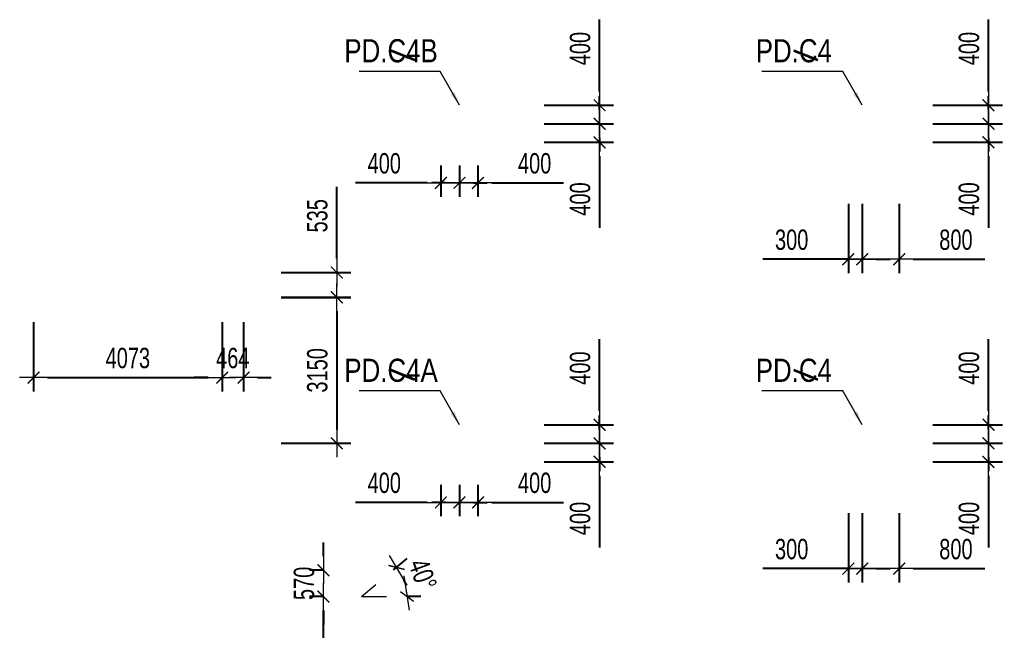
# Model space of a CAD drawing. Header units: millimetres. Extents: x -259680 to 699608, y -1281 to 104748.
# Drawn here: x -300 to 20927, y 21439 to 34649 of the extents above; entities that cross this region are included whole.
import ezdxf
from ezdxf.enums import TextEntityAlignment as Align

# ---------------------------------------------------------------- set-up
doc = ezdxf.new("R2010")
doc.units = ezdxf.units.MM
doc.layers.get('Defpoints').update_dxf_attribs({"color": 151, "lineweight": 9})
for name, color, linetype, lineweight in [('$0$C1', 20, 'Continuous', 35), ('$1$NDC_S_ANNO', 7, 'Continuous', 20), ('$1$NDC_S_DIM', 1, 'Continuous', 15), ('NDC_S_DIM', 1, 'Continuous', 15)]:
    doc.layers.add(name, color=color, linetype=linetype, lineweight=lineweight)
doc.styles.add('$1$NDC_DIM', font='', dxfattribs={"width": 0.75})
doc.styles.add('$2$ARIAL', font='arial.ttf', dxfattribs={"width": 0.8})
doc.styles.add('NDC_DIM', font='', dxfattribs={"width": 0.75})
doc.styles.get('$1$NDC_DIM').set_extended_font_data('Dotum')
doc.styles.get('NDC_DIM').set_extended_font_data('Dotum')
doc.dimstyles.new('$0$NDC_dim_150', dxfattribs={"dimscale": 150, "dimtxt": 2.2, "dimasz": 1.5, "dimexe": 1.5, "dimexo": 2.5, "dimgap": 1, "dimtad": 1, "dimdec": 0, "dimzin": 0, "dimdsep": 46, "dimtxsty": '$1$NDC_DIM', "dimblk": '$1$DIMMARK', "dimcen": 0.09, "dimdle": 1.2, "dimclrd": 1, "dimclre": 1, "dimclrt": 3, "dimadec": 0, "dimazin": 0, "dimtfac": 1, "dimtdec": 0, "dimtix": 1, "dimtofl": 0, "dimtmove": 0, "dimatfit": 3, "dimfxl": 0, "dimtolj": 1, "dimtzin": 0, "dimarcsym": 0})
doc.dimstyles.new('$1$NDC_dim_iso', dxfattribs={"dimtxt": 2.2, "dimasz": 1, "dimexe": 1.5, "dimexo": 2.5, "dimgap": 1, "dimtad": 1, "dimdec": 0, "dimzin": 0, "dimdsep": 46, "dimtxsty": '$1$NDC_DIM', "dimblk": '$1$DIMMARK', "dimcen": 0.09, "dimdle": 1.2, "dimclrd": 1, "dimclre": 1, "dimclrt": 3, "dimadec": 0, "dimazin": 0, "dimtfac": 1, "dimtdec": 0, "dimtix": 1, "dimtofl": 0, "dimtmove": 0, "dimatfit": 3, "dimfxl": 0, "dimtolj": 1, "dimtzin": 0, "dimarcsym": 0})
doc.dimstyles.new('NDC_dim_200', dxfattribs={"dimscale": 200, "dimtxt": 2.2, "dimasz": 1.5, "dimexe": 1.5, "dimexo": 2.5, "dimgap": 1, "dimtad": 1, "dimdec": 0, "dimzin": 0, "dimdsep": 46, "dimtxsty": 'NDC_DIM', "dimblk": 'DIMMARK', "dimcen": 0.09, "dimdle": 1.2, "dimclrd": 1, "dimclre": 1, "dimclrt": 3, "dimadec": 0, "dimazin": 0, "dimtfac": 1, "dimtdec": 0, "dimtix": 1, "dimtofl": 0, "dimtmove": 0, "dimatfit": 3, "dimfxl": 0, "dimtolj": 1, "dimtzin": 0, "dimarcsym": 0})

# ---------------------------------------------------------------- blocks, each defined once
blk = doc.blocks.new('$1$DIMMARK')
at = {"layer": '$1$NDC_S_DIM', "color": 1}
blk.add_line((-1.5, 0), (1, 0), dxfattribs=at)
at = {"layer": '$1$NDC_S_DIM', "color": 2, "const_width": 0.1}
blk.add_lwpolyline([(-0.424, -0.424), (0.424, 0.424)], dxfattribs=at)
blk = doc.blocks.new('DIMMARK')
at = {"layer": 'NDC_S_DIM', "color": 1}
blk.add_line((-1.5, 0), (1, 0), dxfattribs=at)
at = {"layer": 'NDC_S_DIM', "color": 2, "const_width": 0.1}
blk.add_lwpolyline([(-0.424, -0.424), (0.424, 0.424)], dxfattribs=at)
blk = doc.blocks.new('*D289')
at = {"layer": 'Defpoints', "color": 0, "ltscale": 100, "transparency": 16777216}
for p in [(9200, 32000), (9600, 32000), (9600, 31124)]:
    blk.add_point(p, dxfattribs=at)
at = {"layer": 'NDC_S_DIM', "color": 1, "lineweight": -2, "ltscale": 100, "transparency": 16777216}
for p, q in [((9200, 31500), (9200, 30824)), ((9600, 31500), (9600, 30824)), ((8900, 31124), (8600, 31124)), ((9900, 31124), (11449, 31124))]:
    blk.add_line(p, q, dxfattribs=at)
at = {"layer": 'NDC_S_DIM', "color": 1, "lineweight": -2, "ltscale": 100, "transparency": 16777216, "xscale": 300, "yscale": 300, "zscale": 300}
blk.add_blockref('DIMMARK', (9200, 31124), dxfattribs=at)
at = {"layer": 'NDC_S_DIM', "color": 1, "lineweight": -2, "ltscale": 100, "transparency": 16777216, "xscale": 300, "yscale": 300, "zscale": 300, "rotation": 180}
blk.add_blockref('DIMMARK', (9600, 31124), dxfattribs=at)
at = {"layer": 'NDC_S_DIM', "color": 3, "ltscale": 100, "transparency": 16777216, "insert": (10824, 31544), "char_height": 440, "attachment_point": 5, "style": 'NDC_DIM'}
blk.add_mtext('\\A1;400', dxfattribs=at)
blk = doc.blocks.new('*D290')
at = {"layer": 'Defpoints', "color": 0, "ltscale": 100, "transparency": 16777216}
for p in [(8800, 32000), (9200, 32000), (9200, 31124)]:
    blk.add_point(p, dxfattribs=at)
at = {"layer": 'NDC_S_DIM', "color": 1, "lineweight": -2, "ltscale": 100, "transparency": 16777216}
for p, q in [((8800, 31500), (8800, 30824)), ((9200, 31500), (9200, 30824)), ((8500, 31124), (6951, 31124)), ((9500, 31124), (9800, 31124))]:
    blk.add_line(p, q, dxfattribs=at)
at = {"layer": 'NDC_S_DIM', "color": 1, "lineweight": -2, "ltscale": 100, "transparency": 16777216, "xscale": 300, "yscale": 300, "zscale": 300}
blk.add_blockref('DIMMARK', (8800, 31124), dxfattribs=at)
at = {"layer": 'NDC_S_DIM', "color": 1, "lineweight": -2, "ltscale": 100, "transparency": 16777216, "xscale": 300, "yscale": 300, "zscale": 300, "rotation": 180}
blk.add_blockref('DIMMARK', (9200, 31124), dxfattribs=at)
at = {"layer": 'NDC_S_DIM', "color": 3, "ltscale": 100, "transparency": 16777216, "insert": (7576, 31544), "char_height": 440, "attachment_point": 5, "style": 'NDC_DIM'}
blk.add_mtext('\\A1;400', dxfattribs=at)
blk = doc.blocks.new('*D291')
at = {"layer": 'Defpoints', "color": 0, "ltscale": 100, "transparency": 16777216}
for p in [(9600, 32800), (12227, 32800), (9600, 32400)]:
    blk.add_point(p, dxfattribs=at)
at = {"layer": 'NDC_S_DIM', "color": 1, "lineweight": -2, "ltscale": 100, "transparency": 16777216}
for p, q in [((12227, 33100), (12227, 34649)), ((11027, 32800), (12527, 32800)), ((11027, 32400), (12527, 32400)), ((12227, 32100), (12227, 31800))]:
    blk.add_line(p, q, dxfattribs=at)
at = {"layer": 'NDC_S_DIM', "color": 1, "lineweight": -2, "ltscale": 100, "transparency": 16777216, "xscale": 300, "yscale": 300, "zscale": 300}
for p, rotation in [((12227, 32800), 270), ((12227, 32400), 90)]:
    blk.add_blockref('DIMMARK', p, dxfattribs=dict(at, rotation=rotation))
at = {"layer": 'NDC_S_DIM', "color": 3, "ltscale": 100, "transparency": 16777216, "insert": (11807, 34024), "char_height": 440, "attachment_point": 5, "rotation": 90, "style": 'NDC_DIM'}
blk.add_mtext('\\A1;400', dxfattribs=at)
blk = doc.blocks.new('*D292')
at = {"layer": 'Defpoints', "color": 0, "ltscale": 100, "transparency": 16777216}
for p in [(9600, 32400), (12227, 32400), (9600, 32000)]:
    blk.add_point(p, dxfattribs=at)
at = {"layer": 'NDC_S_DIM', "color": 1, "lineweight": -2, "ltscale": 100, "transparency": 16777216}
for p, q in [((12227, 32700), (12227, 33000)), ((11027, 32400), (12527, 32400)), ((11027, 32000), (12527, 32000)), ((12227, 31700), (12227, 30151))]:
    blk.add_line(p, q, dxfattribs=at)
at = {"layer": 'NDC_S_DIM', "color": 1, "lineweight": -2, "ltscale": 100, "transparency": 16777216, "xscale": 300, "yscale": 300, "zscale": 300}
for p, rotation in [((12227, 32400), 270), ((12227, 32000), 90)]:
    blk.add_blockref('DIMMARK', p, dxfattribs=dict(at, rotation=rotation))
at = {"layer": 'NDC_S_DIM', "color": 3, "ltscale": 100, "transparency": 16777216, "insert": (11807, 30776), "char_height": 440, "attachment_point": 5, "rotation": 90, "style": 'NDC_DIM'}
blk.add_mtext('\\A1;400', dxfattribs=at)
blk = doc.blocks.new('*D293')
at = {"layer": 'Defpoints', "color": 0, "ltscale": 100, "transparency": 16777216}
for p in [(18700, 32800), (20627, 32800), (18700, 32400)]:
    blk.add_point(p, dxfattribs=at)
at = {"layer": 'NDC_S_DIM', "color": 1, "lineweight": -2, "ltscale": 100, "transparency": 16777216}
for p, q in [((20627, 33100), (20627, 34649)), ((19427, 32800), (20927, 32800)), ((19427, 32400), (20927, 32400)), ((20627, 32100), (20627, 31800))]:
    blk.add_line(p, q, dxfattribs=at)
at = {"layer": 'NDC_S_DIM', "color": 1, "lineweight": -2, "ltscale": 100, "transparency": 16777216, "xscale": 300, "yscale": 300, "zscale": 300}
for p, rotation in [((20627, 32800), 270), ((20627, 32400), 90)]:
    blk.add_blockref('DIMMARK', p, dxfattribs=dict(at, rotation=rotation))
at = {"layer": 'NDC_S_DIM', "color": 3, "ltscale": 100, "transparency": 16777216, "insert": (20207, 34024), "char_height": 440, "attachment_point": 5, "rotation": 90, "style": 'NDC_DIM'}
blk.add_mtext('\\A1;400', dxfattribs=at)
blk = doc.blocks.new('*D294')
at = {"layer": 'Defpoints', "color": 0, "ltscale": 100, "transparency": 16777216}
for p in [(18700, 32400), (20627, 32400), (18700, 32000)]:
    blk.add_point(p, dxfattribs=at)
at = {"layer": 'NDC_S_DIM', "color": 1, "lineweight": -2, "ltscale": 100, "transparency": 16777216}
for p, q in [((20627, 32700), (20627, 33000)), ((19427, 32400), (20927, 32400)), ((19427, 32000), (20927, 32000)), ((20627, 31700), (20627, 30151))]:
    blk.add_line(p, q, dxfattribs=at)
at = {"layer": 'NDC_S_DIM', "color": 1, "lineweight": -2, "ltscale": 100, "transparency": 16777216, "xscale": 300, "yscale": 300, "zscale": 300}
for p, rotation in [((20627, 32400), 270), ((20627, 32000), 90)]:
    blk.add_blockref('DIMMARK', p, dxfattribs=dict(at, rotation=rotation))
at = {"layer": 'NDC_S_DIM', "color": 3, "ltscale": 100, "transparency": 16777216, "insert": (20207, 30776), "char_height": 440, "attachment_point": 5, "rotation": 90, "style": 'NDC_DIM'}
blk.add_mtext('\\A1;400', dxfattribs=at)
blk = doc.blocks.new('*D299')
at = {"layer": 'Defpoints', "color": 0, "ltscale": 100, "transparency": 16777216}
for p in [(9200, 25100), (9600, 25100), (9600, 24224)]:
    blk.add_point(p, dxfattribs=at)
at = {"layer": 'NDC_S_DIM', "color": 1, "lineweight": -2, "ltscale": 100, "transparency": 16777216}
for p, q in [((9200, 24600), (9200, 23924)), ((9600, 24600), (9600, 23924)), ((8900, 24224), (8600, 24224)), ((9900, 24224), (11449, 24224))]:
    blk.add_line(p, q, dxfattribs=at)
at = {"layer": 'NDC_S_DIM', "color": 1, "lineweight": -2, "ltscale": 100, "transparency": 16777216, "xscale": 300, "yscale": 300, "zscale": 300}
blk.add_blockref('DIMMARK', (9200, 24224), dxfattribs=at)
at = {"layer": 'NDC_S_DIM', "color": 1, "lineweight": -2, "ltscale": 100, "transparency": 16777216, "xscale": 300, "yscale": 300, "zscale": 300, "rotation": 180}
blk.add_blockref('DIMMARK', (9600, 24224), dxfattribs=at)
at = {"layer": 'NDC_S_DIM', "color": 3, "ltscale": 100, "transparency": 16777216, "insert": (10824, 24644), "char_height": 440, "attachment_point": 5, "style": 'NDC_DIM'}
blk.add_mtext('\\A1;400', dxfattribs=at)
blk = doc.blocks.new('*D300')
at = {"layer": 'Defpoints', "color": 0, "ltscale": 100, "transparency": 16777216}
for p in [(8800, 25100), (9200, 25100), (9200, 24224)]:
    blk.add_point(p, dxfattribs=at)
at = {"layer": 'NDC_S_DIM', "color": 1, "lineweight": -2, "ltscale": 100, "transparency": 16777216}
for p, q in [((8800, 24600), (8800, 23924)), ((9200, 24600), (9200, 23924)), ((8500, 24224), (6951, 24224)), ((9500, 24224), (9800, 24224))]:
    blk.add_line(p, q, dxfattribs=at)
at = {"layer": 'NDC_S_DIM', "color": 1, "lineweight": -2, "ltscale": 100, "transparency": 16777216, "xscale": 300, "yscale": 300, "zscale": 300}
blk.add_blockref('DIMMARK', (8800, 24224), dxfattribs=at)
at = {"layer": 'NDC_S_DIM', "color": 1, "lineweight": -2, "ltscale": 100, "transparency": 16777216, "xscale": 300, "yscale": 300, "zscale": 300, "rotation": 180}
blk.add_blockref('DIMMARK', (9200, 24224), dxfattribs=at)
at = {"layer": 'NDC_S_DIM', "color": 3, "ltscale": 100, "transparency": 16777216, "insert": (7576, 24644), "char_height": 440, "attachment_point": 5, "style": 'NDC_DIM'}
blk.add_mtext('\\A1;400', dxfattribs=at)
blk = doc.blocks.new('*D301')
at = {"layer": 'Defpoints', "color": 0, "ltscale": 100, "transparency": 16777216}
for p in [(9600, 25900), (12227, 25900), (9600, 25500)]:
    blk.add_point(p, dxfattribs=at)
at = {"layer": 'NDC_S_DIM', "color": 1, "lineweight": -2, "ltscale": 100, "transparency": 16777216}
for p, q in [((12227, 26200), (12227, 27749)), ((11027, 25900), (12527, 25900)), ((11027, 25500), (12527, 25500)), ((12227, 25200), (12227, 24900))]:
    blk.add_line(p, q, dxfattribs=at)
at = {"layer": 'NDC_S_DIM', "color": 1, "lineweight": -2, "ltscale": 100, "transparency": 16777216, "xscale": 300, "yscale": 300, "zscale": 300}
for p, rotation in [((12227, 25900), 270), ((12227, 25500), 90)]:
    blk.add_blockref('DIMMARK', p, dxfattribs=dict(at, rotation=rotation))
at = {"layer": 'NDC_S_DIM', "color": 3, "ltscale": 100, "transparency": 16777216, "insert": (11807, 27124), "char_height": 440, "attachment_point": 5, "rotation": 90, "style": 'NDC_DIM'}
blk.add_mtext('\\A1;400', dxfattribs=at)
blk = doc.blocks.new('*D302')
at = {"layer": 'Defpoints', "color": 0, "ltscale": 100, "transparency": 16777216}
for p in [(9600, 25500), (12227, 25500), (9600, 25100)]:
    blk.add_point(p, dxfattribs=at)
at = {"layer": 'NDC_S_DIM', "color": 1, "lineweight": -2, "ltscale": 100, "transparency": 16777216}
for p, q in [((12227, 25800), (12227, 26100)), ((11027, 25500), (12527, 25500)), ((11027, 25100), (12527, 25100)), ((12227, 24800), (12227, 23251))]:
    blk.add_line(p, q, dxfattribs=at)
at = {"layer": 'NDC_S_DIM', "color": 1, "lineweight": -2, "ltscale": 100, "transparency": 16777216, "xscale": 300, "yscale": 300, "zscale": 300}
for p, rotation in [((12227, 25500), 270), ((12227, 25100), 90)]:
    blk.add_blockref('DIMMARK', p, dxfattribs=dict(at, rotation=rotation))
at = {"layer": 'NDC_S_DIM', "color": 3, "ltscale": 100, "transparency": 16777216, "insert": (11807, 23876), "char_height": 440, "attachment_point": 5, "rotation": 90, "style": 'NDC_DIM'}
blk.add_mtext('\\A1;400', dxfattribs=at)
blk = doc.blocks.new('*D303')
at = {"layer": 'Defpoints', "color": 0, "ltscale": 100, "transparency": 16777216}
for p in [(18700, 25900), (20627, 25900), (18700, 25500)]:
    blk.add_point(p, dxfattribs=at)
at = {"layer": 'NDC_S_DIM', "color": 1, "lineweight": -2, "ltscale": 100, "transparency": 16777216}
for p, q in [((20627, 26200), (20627, 27749)), ((19427, 25900), (20927, 25900)), ((19427, 25500), (20927, 25500)), ((20627, 25200), (20627, 24900))]:
    blk.add_line(p, q, dxfattribs=at)
at = {"layer": 'NDC_S_DIM', "color": 1, "lineweight": -2, "ltscale": 100, "transparency": 16777216, "xscale": 300, "yscale": 300, "zscale": 300}
for p, rotation in [((20627, 25900), 270), ((20627, 25500), 90)]:
    blk.add_blockref('DIMMARK', p, dxfattribs=dict(at, rotation=rotation))
at = {"layer": 'NDC_S_DIM', "color": 3, "ltscale": 100, "transparency": 16777216, "insert": (20207, 27124), "char_height": 440, "attachment_point": 5, "rotation": 90, "style": 'NDC_DIM'}
blk.add_mtext('\\A1;400', dxfattribs=at)
blk = doc.blocks.new('*D304')
at = {"layer": 'Defpoints', "color": 0, "ltscale": 100, "transparency": 16777216}
for p in [(18700, 25500), (20627, 25500), (18700, 25100)]:
    blk.add_point(p, dxfattribs=at)
at = {"layer": 'NDC_S_DIM', "color": 1, "lineweight": -2, "ltscale": 100, "transparency": 16777216}
for p, q in [((20627, 25800), (20627, 26100)), ((19427, 25500), (20927, 25500)), ((19427, 25100), (20927, 25100)), ((20627, 24800), (20627, 23251))]:
    blk.add_line(p, q, dxfattribs=at)
at = {"layer": 'NDC_S_DIM', "color": 1, "lineweight": -2, "ltscale": 100, "transparency": 16777216, "xscale": 300, "yscale": 300, "zscale": 300}
for p, rotation in [((20627, 25500), 270), ((20627, 25100), 90)]:
    blk.add_blockref('DIMMARK', p, dxfattribs=dict(at, rotation=rotation))
at = {"layer": 'NDC_S_DIM', "color": 3, "ltscale": 100, "transparency": 16777216, "insert": (20207, 23876), "char_height": 440, "attachment_point": 5, "rotation": 90, "style": 'NDC_DIM'}
blk.add_mtext('\\A1;400', dxfattribs=at)
blk = doc.blocks.new('*D945')
at = {"layer": 'Defpoints', "color": 0, "ltscale": 100, "transparency": 16777216}
for p in [(17900, 32000), (18700, 32000), (18700, 29474)]:
    blk.add_point(p, dxfattribs=at)
at = {"layer": 'NDC_S_DIM', "color": 1, "lineweight": -2, "ltscale": 100, "transparency": 16777216}
for p, q in [((17900, 30674), (17900, 29174)), ((18700, 30674), (18700, 29174)), ((17600, 29474), (17300, 29474)), ((19000, 29474), (20549, 29474))]:
    blk.add_line(p, q, dxfattribs=at)
at = {"layer": 'NDC_S_DIM', "color": 1, "lineweight": -2, "ltscale": 100, "transparency": 16777216, "xscale": 300, "yscale": 300, "zscale": 300}
blk.add_blockref('DIMMARK', (17900, 29474), dxfattribs=at)
at = {"layer": 'NDC_S_DIM', "color": 1, "lineweight": -2, "ltscale": 100, "transparency": 16777216, "xscale": 300, "yscale": 300, "zscale": 300, "rotation": 180}
blk.add_blockref('DIMMARK', (18700, 29474), dxfattribs=at)
at = {"layer": 'NDC_S_DIM', "color": 3, "ltscale": 100, "transparency": 16777216, "insert": (19924, 29894), "char_height": 440, "attachment_point": 5, "style": 'NDC_DIM'}
blk.add_mtext('\\A1;800', dxfattribs=at)
blk = doc.blocks.new('*D946')
at = {"layer": 'Defpoints', "color": 0, "ltscale": 100, "transparency": 16777216}
for p in [(17600, 32000), (17900, 32000), (17900, 29474)]:
    blk.add_point(p, dxfattribs=at)
at = {"layer": 'NDC_S_DIM', "color": 1, "lineweight": -2, "ltscale": 100, "transparency": 16777216}
for p, q in [((17600, 30674), (17600, 29174)), ((17900, 30674), (17900, 29174)), ((17300, 29474), (15751, 29474)), ((18200, 29474), (18500, 29474))]:
    blk.add_line(p, q, dxfattribs=at)
at = {"layer": 'NDC_S_DIM', "color": 1, "lineweight": -2, "ltscale": 100, "transparency": 16777216, "xscale": 300, "yscale": 300, "zscale": 300}
blk.add_blockref('DIMMARK', (17600, 29474), dxfattribs=at)
at = {"layer": 'NDC_S_DIM', "color": 1, "lineweight": -2, "ltscale": 100, "transparency": 16777216, "xscale": 300, "yscale": 300, "zscale": 300, "rotation": 180}
blk.add_blockref('DIMMARK', (17900, 29474), dxfattribs=at)
at = {"layer": 'NDC_S_DIM', "color": 3, "ltscale": 100, "transparency": 16777216, "insert": (16376, 29894), "char_height": 440, "attachment_point": 5, "style": 'NDC_DIM'}
blk.add_mtext('\\A1;300', dxfattribs=at)
blk = doc.blocks.new('*D947')
at = {"layer": 'Defpoints', "color": 0, "ltscale": 100, "transparency": 16777216}
for p in [(17900, 25100), (18700, 25100), (18700, 22793)]:
    blk.add_point(p, dxfattribs=at)
at = {"layer": 'NDC_S_DIM', "color": 1, "lineweight": -2, "ltscale": 100, "transparency": 16777216}
for p, q in [((17900, 23993), (17900, 22493)), ((18700, 23993), (18700, 22493)), ((17600, 22793), (17300, 22793)), ((19000, 22793), (20549, 22793))]:
    blk.add_line(p, q, dxfattribs=at)
at = {"layer": 'NDC_S_DIM', "color": 1, "lineweight": -2, "ltscale": 100, "transparency": 16777216, "xscale": 300, "yscale": 300, "zscale": 300}
blk.add_blockref('DIMMARK', (17900, 22793), dxfattribs=at)
at = {"layer": 'NDC_S_DIM', "color": 1, "lineweight": -2, "ltscale": 100, "transparency": 16777216, "xscale": 300, "yscale": 300, "zscale": 300, "rotation": 180}
blk.add_blockref('DIMMARK', (18700, 22793), dxfattribs=at)
at = {"layer": 'NDC_S_DIM', "color": 3, "ltscale": 100, "transparency": 16777216, "insert": (19924, 23213), "char_height": 440, "attachment_point": 5, "style": 'NDC_DIM'}
blk.add_mtext('\\A1;800', dxfattribs=at)
blk = doc.blocks.new('*D948')
at = {"layer": 'Defpoints', "color": 0, "ltscale": 100, "transparency": 16777216}
for p in [(17600, 25100), (17900, 25100), (17900, 22793)]:
    blk.add_point(p, dxfattribs=at)
at = {"layer": 'NDC_S_DIM', "color": 1, "lineweight": -2, "ltscale": 100, "transparency": 16777216}
for p, q in [((17600, 23993), (17600, 22493)), ((17900, 23993), (17900, 22493)), ((17300, 22793), (15751, 22793)), ((18200, 22793), (18500, 22793))]:
    blk.add_line(p, q, dxfattribs=at)
at = {"layer": 'NDC_S_DIM', "color": 1, "lineweight": -2, "ltscale": 100, "transparency": 16777216, "xscale": 300, "yscale": 300, "zscale": 300}
blk.add_blockref('DIMMARK', (17600, 22793), dxfattribs=at)
at = {"layer": 'NDC_S_DIM', "color": 1, "lineweight": -2, "ltscale": 100, "transparency": 16777216, "xscale": 300, "yscale": 300, "zscale": 300, "rotation": 180}
blk.add_blockref('DIMMARK', (17900, 22793), dxfattribs=at)
at = {"layer": 'NDC_S_DIM', "color": 3, "ltscale": 100, "transparency": 16777216, "insert": (16376, 23213), "char_height": 440, "attachment_point": 5, "style": 'NDC_DIM'}
blk.add_mtext('\\A1;300', dxfattribs=at)
blk = doc.blocks.new('*D1148')
at = {"layer": 'Defpoints', "color": 0, "ltscale": 100, "transparency": 16777216}
for p in [(6263, 22190), (6615, 22190), (6615, 16900)]:
    blk.add_point(p, dxfattribs=at)
at = {"layer": 'NDC_S_DIM', "color": 1, "lineweight": -2, "ltscale": 100, "transparency": 16777216}
for p, q in [((6263, 22190), (5963, 22190)), ((6263, 17200), (6263, 21890)), ((6263, 16900), (5963, 16900))]:
    blk.add_line(p, q, dxfattribs=at)
at = {"layer": 'NDC_S_DIM', "color": 1, "lineweight": -2, "ltscale": 100, "transparency": 16777216, "xscale": 300, "yscale": 300, "zscale": 300}
for p, rotation in [((6263, 22190), 90), ((6263, 16900), 270)]:
    blk.add_blockref('DIMMARK', p, dxfattribs=dict(at, rotation=rotation))
at = {"layer": 'NDC_S_DIM', "color": 3, "ltscale": 100, "transparency": 16777216, "insert": (5843, 19545), "char_height": 440, "attachment_point": 5, "rotation": 90, "style": 'NDC_DIM'}
blk.add_mtext('\\A1;5290', dxfattribs=at)
blk = doc.blocks.new('*D1151')
at = {"layer": 'Defpoints', "color": 0, "ltscale": 100, "transparency": 16777216}
for p in [(7393, 22448), (8043, 22415), (7082, 22190), (7082, 22190), (7626, 22190)]:
    blk.add_point(p, dxfattribs=at)
at = {"layer": 'NDC_S_DIM', "color": 1, "lineweight": -2, "ltscale": 100, "transparency": 16777216}
for p, q in [((7778, 22767), (8073, 23011)), ((8369, 22190), (8069, 22190))]:
    blk.add_line(p, q, dxfattribs=at)
blk.add_arc((7082, 22190), 988, 17.4701, 22.1913, dxfattribs=at)
at = {"layer": 'NDC_S_DIM', "color": 1, "lineweight": -2, "ltscale": 100, "transparency": 16777216, "xscale": 300, "yscale": 300, "zscale": 300}
for p, rotation in [((7842, 22820), 120.9263945453989), ((8069, 22190), 278.7350481794194)]:
    blk.add_blockref('DIMMARK', p, dxfattribs=dict(at, rotation=rotation))
at = {"layer": 'NDC_S_DIM', "color": 3, "ltscale": 100, "transparency": 16777216, "insert": (8406, 22667), "char_height": 440, "attachment_point": 5, "rotation": 289.8307, "style": 'NDC_DIM'}
blk.add_mtext('\\A1;40°', dxfattribs=at)
blk = doc.blocks.new('*D1157')
at = {"layer": 'Defpoints', "color": 0, "ltscale": 100, "transparency": 16777216}
for p in [(6263, 22760), (6615, 22760), (6615, 22190)]:
    blk.add_point(p, dxfattribs=at)
at = {"layer": 'NDC_S_DIM', "color": 1, "lineweight": -2, "ltscale": 100, "transparency": 16777216}
for p, q in [((6263, 23060), (6263, 23360)), ((6263, 22760), (5963, 22760)), ((6263, 22190), (5963, 22190)), ((6263, 21890), (6263, 21590))]:
    blk.add_line(p, q, dxfattribs=at)
at = {"layer": 'NDC_S_DIM', "color": 1, "lineweight": -2, "ltscale": 100, "transparency": 16777216, "xscale": 300, "yscale": 300, "zscale": 300}
for p, rotation in [((6263, 22760), 270), ((6263, 22190), 90)]:
    blk.add_blockref('DIMMARK', p, dxfattribs=dict(at, rotation=rotation))
at = {"layer": 'NDC_S_DIM', "color": 3, "ltscale": 100, "transparency": 16777216, "insert": (5843, 22475), "char_height": 440, "attachment_point": 5, "rotation": 90, "style": 'NDC_DIM'}
blk.add_mtext('\\A1;570', dxfattribs=at)
blk = doc.blocks.new('*D1158')
at = {"layer": 'Defpoints', "color": 0, "ltscale": 100, "transparency": 16777216}
for p in [(0, 28650), (4073, 28650), (4073, 26919)]:
    blk.add_point(p, dxfattribs=at)
at = {"layer": 'NDC_S_DIM', "color": 1, "lineweight": -2, "ltscale": 100, "transparency": 16777216}
for p, q in [((0, 28119), (0, 26619)), ((4073, 28119), (4073, 26619)), ((300, 26919), (3773, 26919))]:
    blk.add_line(p, q, dxfattribs=at)
at = {"layer": 'NDC_S_DIM', "color": 1, "lineweight": -2, "ltscale": 100, "transparency": 16777216, "xscale": 300, "yscale": 300, "zscale": 300, "rotation": 180}
blk.add_blockref('DIMMARK', (0, 26919), dxfattribs=at)
at = {"layer": 'NDC_S_DIM', "color": 1, "lineweight": -2, "ltscale": 100, "transparency": 16777216, "xscale": 300, "yscale": 300, "zscale": 300}
blk.add_blockref('DIMMARK', (4073, 26919), dxfattribs=at)
at = {"layer": 'NDC_S_DIM', "color": 3, "ltscale": 100, "transparency": 16777216, "insert": (2037, 27339), "char_height": 440, "attachment_point": 5, "style": 'NDC_DIM'}
blk.add_mtext('\\A1;4073', dxfattribs=at)
blk = doc.blocks.new('*D1159')
at = {"layer": 'Defpoints', "color": 0, "ltscale": 100, "transparency": 16777216}
for p in [(4072, 28650), (4536, 28650), (4536, 26919)]:
    blk.add_point(p, dxfattribs=at)
at = {"layer": 'NDC_S_DIM', "color": 1, "lineweight": -2, "ltscale": 100, "transparency": 16777216}
for p, q in [((4072, 28119), (4072, 26619)), ((4536, 28119), (4536, 26619)), ((3772, 26919), (3472, 26919)), ((4836, 26919), (5136, 26919))]:
    blk.add_line(p, q, dxfattribs=at)
at = {"layer": 'NDC_S_DIM', "color": 1, "lineweight": -2, "ltscale": 100, "transparency": 16777216, "xscale": 300, "yscale": 300, "zscale": 300}
blk.add_blockref('DIMMARK', (4072, 26919), dxfattribs=at)
at = {"layer": 'NDC_S_DIM', "color": 1, "lineweight": -2, "ltscale": 100, "transparency": 16777216, "xscale": 300, "yscale": 300, "zscale": 300, "rotation": 180}
blk.add_blockref('DIMMARK', (4536, 26919), dxfattribs=at)
at = {"layer": 'NDC_S_DIM', "color": 3, "ltscale": 100, "transparency": 16777216, "insert": (4304, 27339), "char_height": 440, "attachment_point": 5, "style": 'NDC_DIM'}
blk.add_mtext('\\A1;464', dxfattribs=at)
blk = doc.blocks.new('*D1160')
at = {"layer": 'Defpoints', "color": 0, "ltscale": 100, "transparency": 16777216}
for p in [(4781, 28650), (4781, 25500), (6551, 25500)]:
    blk.add_point(p, dxfattribs=at)
at = {"layer": 'NDC_S_DIM', "color": 1, "lineweight": -2, "ltscale": 100, "transparency": 16777216}
for p, q in [((5351, 28650), (6851, 28650)), ((6551, 28350), (6551, 25800)), ((5351, 25500), (6851, 25500))]:
    blk.add_line(p, q, dxfattribs=at)
at = {"layer": 'NDC_S_DIM', "color": 1, "lineweight": -2, "ltscale": 100, "transparency": 16777216, "xscale": 300, "yscale": 300, "zscale": 300}
for p, rotation in [((6551, 28650), 90), ((6551, 25500), 270)]:
    blk.add_blockref('DIMMARK', p, dxfattribs=dict(at, rotation=rotation))
at = {"layer": 'NDC_S_DIM', "color": 3, "ltscale": 100, "transparency": 16777216, "insert": (6131, 27075), "char_height": 440, "attachment_point": 5, "rotation": 90, "style": 'NDC_DIM'}
blk.add_mtext('\\A1;3150', dxfattribs=at)
blk = doc.blocks.new('*D1161')
at = {"layer": 'Defpoints', "color": 0, "ltscale": 100, "transparency": 16777216}
for p in [(4781, 29189), (6551, 29189), (4781, 28654)]:
    blk.add_point(p, dxfattribs=at)
at = {"layer": 'NDC_S_DIM', "color": 1, "lineweight": -2, "ltscale": 100, "transparency": 16777216}
for p, q in [((6551, 29489), (6551, 31038)), ((5351, 29189), (6851, 29189)), ((5351, 28654), (6851, 28654)), ((6551, 28354), (6551, 28054))]:
    blk.add_line(p, q, dxfattribs=at)
at = {"layer": 'NDC_S_DIM', "color": 1, "lineweight": -2, "ltscale": 100, "transparency": 16777216, "xscale": 300, "yscale": 300, "zscale": 300}
for p, rotation in [((6551, 29189), 270), ((6551, 28654), 90)]:
    blk.add_blockref('DIMMARK', p, dxfattribs=dict(at, rotation=rotation))
at = {"layer": 'NDC_S_DIM', "color": 3, "ltscale": 100, "transparency": 16777216, "insert": (6131, 30413), "char_height": 440, "attachment_point": 5, "rotation": 90, "style": 'NDC_DIM'}
blk.add_mtext('\\A1;535', dxfattribs=at)
blk = doc.blocks.new('*U214')
at = {"layer": '$1$NDC_S_ANNO', "ltscale": 0.8, "style": '$2$ARIAL', "width": 0.8}
blk.add_attdef('TEN', text='', height=2.5, dxfattribs=at).set_placement((-2.58, 1.03), align=Align.MIDDLE_CENTER)
at = {"layer": '$1$NDC_S_ANNO', "ltscale": 0.8, "style": '$2$ARIAL', "width": 0.8, "flags": 1}
blk.add_attdef('CHU_THICH', text='', height=2.5, dxfattribs=at).set_placement((0, 0), align=Align.MIDDLE_CENTER)
at = {"layer": 'Defpoints'}
blk.add_leader([(0, 0), (-2.58, 1.03)], dimstyle='$1$NDC_dim_iso', override={"dimgap": 0.625, "dimtad": 0}, dxfattribs=at)
blk = doc.blocks.new('$0$co t check')
at = {"layer": '$0$C1', "xscale": 200, "yscale": 200, "zscale": 200}
for p, values in [((6198, 33771), {'TEN': 'PD.C4B'}), ((14898, 33771), {'TEN': 'PD.C4'}), ((6198, 26871), {'TEN': 'PD.C4A'}), ((14898, 26871), {'TEN': 'PD.C4'})]:
    blk.add_blockref('*U214', p, dxfattribs=at).add_auto_attribs(values)
at = {"layer": '$0$C1'}
for points in [[(7159, 32800), (6742, 33532), (4993, 33532)], [(15859, 32800), (15442, 33532), (13693, 33532)], [(7159, 25900), (6742, 26632), (4993, 26632)], [(15859, 25900), (15442, 26632), (13693, 26632)]]:
    blk.add_leader(points, dimstyle='$0$NDC_dim_150', override={"dimasz": 2, "dimgap": 1, "dimtad": 0}, dxfattribs=at)

msp = doc.modelspace()

# ---------------------------------------------------------------- linework, layer by layer
at = {"layer": 'NDC_S_DIM', "ltscale": 100}
for q in [(7393.4, 22448.1), (7625.7, 22189.6)]:
    msp.add_line((7081.6, 22189.6), q, dxfattribs=at)

# ---------------------------------------------------------------- block references
at = {"layer": '$1$NDC_S_DIM'}
msp.add_blockref('$0$co t check', (2040.6, 0), dxfattribs=at)

# ---------------------------------------------------------------- dimensions: what is measured, and where the dimension line sits
at = {"layer": 'NDC_S_DIM', "ltscale": 100}
for base, p1, p2, picture, middle in [((12226.7, 32800), (9600, 32400), (9600, 32800), '*D291', (12226.7, 34024.3)), ((20626.7, 32800), (18700, 32400), (18700, 32800), '*D293', (20626.7, 34024.3)), ((12226.7, 32400), (9600, 32000), (9600, 32400), '*D292', (12226.7, 30775.7)), ((20626.7, 32400), (18700, 32000), (18700, 32400), '*D294', (20626.7, 30775.7)), ((6551, 29189.1), (4781.2, 28654.1), (4781.2, 29189.1), '*D1161', (6551, 30413.4)), ((12226.7, 25900), (9600, 25500), (9600, 25900), '*D301', (12226.7, 27124.3)), ((20626.7, 25900), (18700, 25500), (18700, 25900), '*D303', (20626.7, 27124.3)), ((12226.7, 25500), (9600, 25100), (9600, 25500), '*D302', (12226.7, 23875.7)), ((20626.7, 25500), (18700, 25100), (18700, 25500), '*D304', (20626.7, 23875.7))]:
    dim = msp.add_linear_dim(base=base, p1=p1, p2=p2, angle=90, dimstyle='NDC_dim_200', dxfattribs=at)
    dim.commit()
    dim.dimension.update_dxf_attribs({"geometry": picture, "text_midpoint": middle, "dimtype": 160})
for base, p1, p2, picture, middle in [((9200, 31124.4), (8800, 32000), (9200, 32000), '*D290', (7575.7, 31124.4)), ((9600, 31124.4), (9200, 32000), (9600, 32000), '*D289', (10824.3, 31124.4)), ((17900, 29474.3), (17600, 32000), (17900, 32000), '*D946', (16375.7, 29474.3)), ((18700, 29474.3), (17900, 32000), (18700, 32000), '*D945', (19924.3, 29474.3)), ((9200, 24224.4), (8800, 25100), (9200, 25100), '*D300', (7575.7, 24224.4)), ((9600, 24224.4), (9200, 25100), (9600, 25100), '*D299', (10824.3, 24224.4)), ((17900, 22793.3), (17600, 25100), (17900, 25100), '*D948', (16375.7, 22793.3)), ((18700, 22793.3), (17900, 25100), (18700, 25100), '*D947', (19924.3, 22793.3))]:
    dim = msp.add_linear_dim(base=base, p1=p1, p2=p2, dimstyle='NDC_dim_200', dxfattribs=at)
    dim.commit()
    dim.dimension.update_dxf_attribs({"geometry": picture, "text_midpoint": middle, "dimtype": 160})
for base, p1, p2, picture, middle in [((6551, 25500), (4781.2, 28650), (4781.2, 25500), '*D1160', (6131, 27075)), ((6262.9, 22759.9), (6615.2, 22189.6), (6615.2, 22759.9), '*D1157', (5842.9, 22474.7)), ((6262.9, 22189.6), (6615.2, 16900), (6615.2, 22189.6), '*D1148', (5842.9, 19544.8))]:
    dim = msp.add_linear_dim(base=base, p1=p1, p2=p2, angle=90, dimstyle='NDC_dim_200', dxfattribs=at)
    dim.commit()
    dim.dimension.update_dxf_attribs({"geometry": picture, "text_midpoint": middle})
for base, p1, p2, picture, middle in [((4073.1, 26919), (0, 28650), (4073.1, 28650), '*D1158', (2036.5, 27339)), ((4536.3, 26919), (4072.4, 28650), (4536.3, 28650), '*D1159', (4304.4, 27339))]:
    dim = msp.add_linear_dim(base=base, p1=p1, p2=p2, dimstyle='NDC_dim_200', dxfattribs=at)
    dim.commit()
    dim.dimension.update_dxf_attribs({"geometry": picture, "text_midpoint": middle})
dim = msp.add_angular_dim_2l(base=(8043.1, 22415.5), line1=((7081.6, 22189.6), (7393.4, 22448.1)), line2=((7081.6, 22189.6), (7625.7, 22189.6)), dimstyle='NDC_dim_200', dxfattribs=at)
dim.commit()
dim.dimension.update_dxf_attribs({"geometry": '*D1151', "text_midpoint": (8405.8, 22667.1)})

doc.saveas('drawing.dxf')
